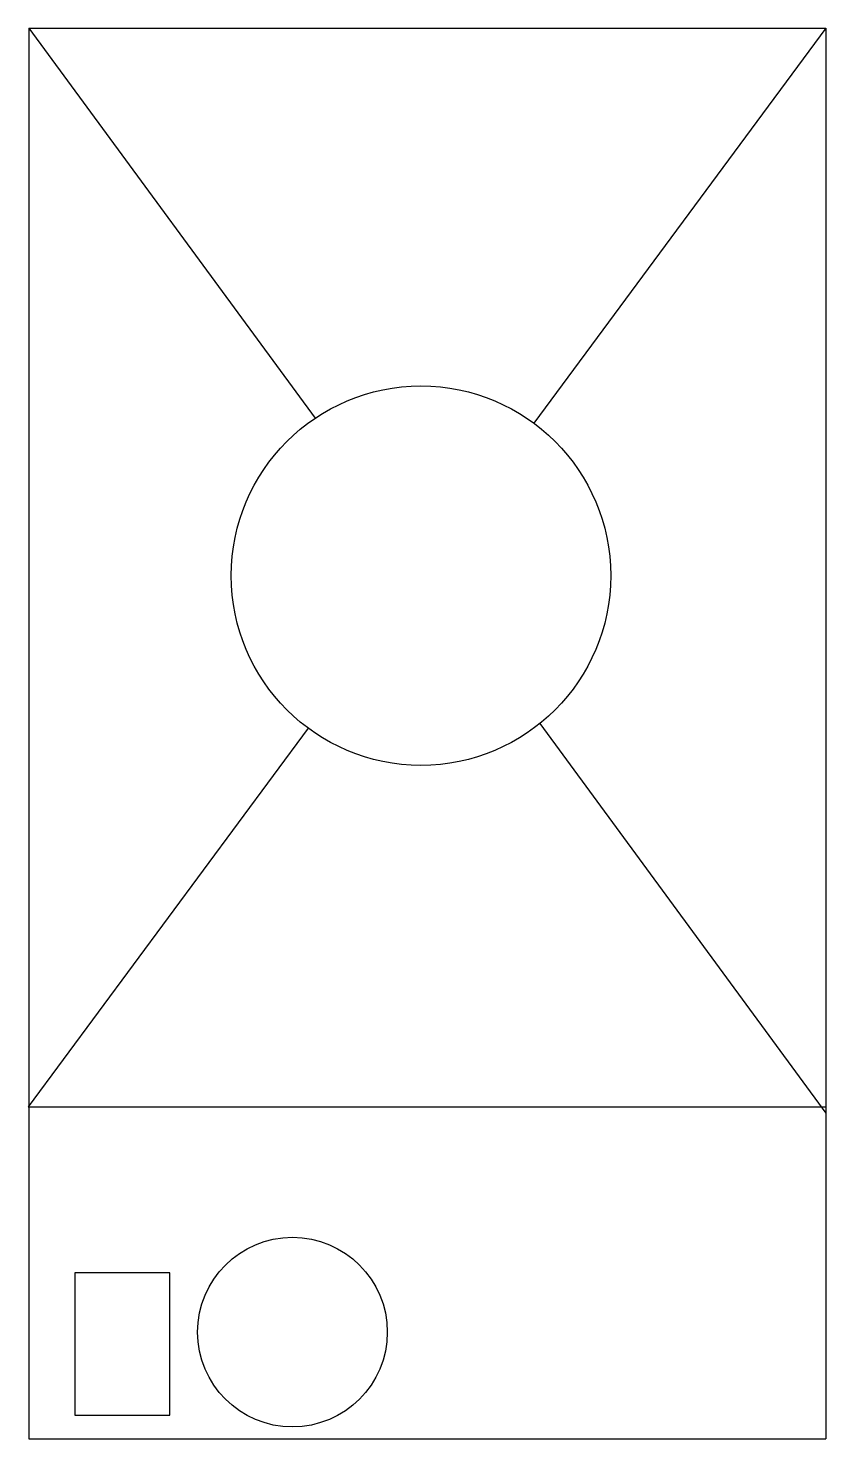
# Model space of a CAD drawing. Header units: inches. Extents: x 315 to 331.8, y -92.1 to -62.3.
import ezdxf

# ---------------------------------------------------------------- set-up
doc = ezdxf.new("R2010")
doc.units = ezdxf.units.IN
doc.header["$MEASUREMENT"] = 0
doc.layers.add('A101-Floorplan-1st-floor', color=7, linetype='Continuous', lineweight=9)
doc.layers.add('E101-Electrical-1st-floor', color=4, linetype='Continuous', lineweight=9)

# ---------------------------------------------------------------- blocks, each defined once
blk = doc.blocks.new('L1-Furnace-181')
at = {"layer": 'E101-Electrical-1st-floor', "lineweight": -3, "elevation": -22.75}
blk.add_lwpolyline([(-4.588, -1.753), (-2.588, -1.753), (-2.588, 1.247), (-4.588, 1.247)], close=True, dxfattribs=at)

msp = doc.modelspace()

# ---------------------------------------------------------------- linework, layer by layer
at = {"layer": 'A101-Floorplan-1st-floor', "lineweight": -3}
for p, q in [((314.975, -62.316), (321.014, -70.539)), ((314.975, -62.316), (314.975, -92.063)), ((331.778, -62.316), (331.778, -92.063)), ((325.746, -76.981), (331.778, -85.195)), ((314.975, -92.063), (331.778, -92.063))]:
    msp.add_line(p, q, dxfattribs=at)
for points in [[(314.975, -62.316), (331.778, -62.316), (325.621, -70.644)], [(320.865, -77.077), (314.961, -85.063), (331.778, -85.063)]]:
    msp.add_lwpolyline(points, dxfattribs=at)
for centre, radius in [((323.243, -73.861), 4), ((320.532, -89.813), 2)]:
    msp.add_circle(centre, radius, dxfattribs=at)

# ---------------------------------------------------------------- block references
at = {"layer": 'A101-Floorplan-1st-floor', "lineweight": 5}
msp.add_blockref('L1-Furnace-181', (320.532, -89.813, 22.75), dxfattribs=at)

doc.saveas('drawing.dxf')
